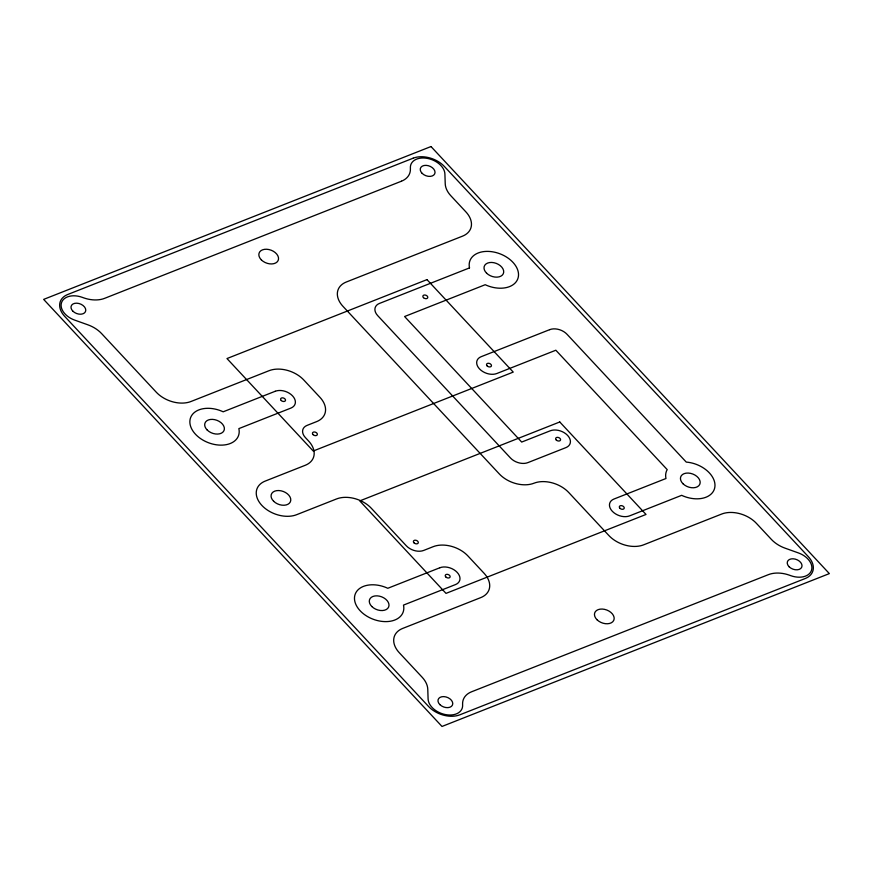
<?xml version="1.0" encoding="UTF-8"?>
<svg xmlns="http://www.w3.org/2000/svg" width="873" height="873" viewBox="0 0 873 873"><rect width="100%" height="100%" fill="white"/><g stroke="black" fill="none" stroke-linecap="round" stroke-linejoin="round"><path stroke-width="1.31" d="M431 146.544L43.65 299.395L442 726.456L829.35 573.605L431 146.544M413.191 158.177L67.734 294.496A23.025 15.408 20.9 0 0 64.711 316.386L428.556 706.464A23.025 15.408 20.9 0 0 459.809 714.823L805.266 578.504A23.025 15.408 20.9 0 0 808.289 556.614L444.444 166.536A23.025 15.408 20.9 0 0 413.191 158.177M401.427 181.213L104.596 298.348A25.59 17.122 20.9 0 1 83.59 297.824L82.106 297.289A17.907 11.982 20.9 0 0 61.514 302.68A17.907 11.982 20.9 0 0 74.652 320.096L87.867 324.811A25.59 17.122 20.9 0 1 101.595 333.573L156.278 392.206A25.59 17.122 20.9 0 0 191.001 401.493L269.059 370.698A25.59 17.122 20.9 0 1 303.793 379.995L319.944 397.313A25.59 17.122 20.9 0 1 316.583 421.637L307.056 425.402A12.789 8.566 20.9 0 0 305.375 437.559L308.562 440.985A25.59 17.122 20.9 0 1 305.201 465.309L265.239 481.078A25.59 17.122 20.9 0 0 261.867 505.412A25.59 17.122 20.9 0 0 296.602 514.71L336.563 498.941A25.59 17.122 20.9 0 1 371.298 508.239L406.316 545.789A12.789 8.566 20.9 0 0 423.689 550.437L433.204 546.673A25.59 17.122 20.9 0 1 467.939 555.97L484.089 573.288A25.59 17.122 20.9 0 1 480.728 597.623L402.671 628.429A25.59 17.122 20.9 0 0 399.31 652.753L422.15 677.241A25.59 17.122 20.9 0 1 427.77 689.212L428.097 699.011A17.907 11.982 20.9 0 0 445.776 714.638A17.907 11.982 20.9 0 0 462.625 705.242L462.592 704.14A25.59 17.122 20.9 0 1 471.573 691.787L768.404 574.652A25.59 17.122 20.9 0 1 789.41 575.176L790.894 575.711A17.907 11.982 20.9 0 0 811.486 570.32A17.907 11.982 20.9 0 0 798.348 552.904L785.133 548.189A25.59 17.122 20.9 0 1 771.405 539.427L756.4 523.342A25.59 17.122 20.9 0 0 721.676 514.044L643.619 544.839A25.59 17.122 20.9 0 1 608.885 535.542L568.738 492.503A25.59 17.122 20.9 0 0 534.003 483.206A25.59 17.122 20.9 0 1 499.28 473.908L342.969 306.336A25.59 17.122 20.9 0 1 346.33 282.001L462.483 236.168A25.59 17.122 20.9 0 0 465.855 211.844L450.85 195.759A25.59 17.122 20.9 0 1 445.23 183.788L444.903 173.989A17.907 11.982 20.9 0 0 427.224 158.362A17.907 11.982 20.9 0 0 410.375 167.758L410.408 168.86A25.59 17.122 20.9 0 1 401.427 181.213M426.984 279.622L226.98 358.552L313.232 451.025L513.237 372.094L426.984 279.622M469.51 267.902L379.384 303.466A12.789 8.566 20.9 0 0 377.703 315.633L510.487 457.987A12.789 8.566 20.9 0 0 527.849 462.635L565.944 447.598A12.789 8.566 20.9 0 0 567.625 435.441A12.789 8.566 20.9 0 0 550.263 430.793L521.694 442.065L404.592 316.528L485.202 284.718A25.59 17.122 20.9 0 0 518.115 277.843A25.59 17.122 20.9 0 0 494.085 252.09A25.59 17.122 20.9 0 0 469.51 267.902M275.224 391.268L223.182 411.805A25.59 17.122 20.9 0 0 190.27 418.669A25.59 17.122 20.9 0 0 214.3 444.433A25.59 17.122 20.9 0 0 238.864 428.61L290.905 408.084A12.789 8.566 20.9 0 0 292.586 395.916A12.789 8.566 20.9 0 0 275.224 391.268M549.684 329.656L481.154 356.697A12.789 8.566 20.9 0 0 479.473 368.864A12.789 8.566 20.9 0 0 496.835 373.513L555.839 350.226L667.201 469.609A25.59 17.122 20.9 0 0 665.968 478.513L613.937 499.05A12.789 8.566 20.9 0 0 612.257 511.218A12.789 8.566 20.9 0 0 629.619 515.867L681.649 495.329A25.59 17.122 20.9 0 0 714.867 486.992A25.59 17.122 20.9 0 0 686.254 462.09L567.046 334.304A12.789 8.566 20.9 0 0 549.684 329.656M559.768 421.975L359.763 500.906L446.016 593.378L646.02 514.448L559.768 421.975M439.839 567.756L387.798 588.282A25.59 17.122 20.9 0 0 354.885 595.157A25.59 17.122 20.9 0 0 378.915 620.91A25.59 17.122 20.9 0 0 403.49 605.098L455.52 584.561A12.789 8.566 20.9 0 0 457.201 572.404A12.789 8.566 20.9 0 0 439.839 567.756M789.137 566.795A7.671 5.14 20.9 0 0 801.665 567.33A7.671 5.14 20.9 0 0 793.055 558.785A7.671 5.14 20.9 0 0 789.137 566.795M439.883 704.62A7.671 5.14 20.9 0 0 452.41 705.155A7.671 5.14 20.9 0 0 443.8 696.61A7.671 5.14 20.9 0 0 439.883 704.62M72.895 311.192A7.671 5.14 20.9 0 0 85.423 311.716A7.671 5.14 20.9 0 0 76.813 303.182A7.671 5.14 20.9 0 0 72.895 311.192M422.15 173.367A7.671 5.14 20.9 0 0 434.689 173.891A7.671 5.14 20.9 0 0 426.079 165.357A7.671 5.14 20.9 0 0 422.15 173.367M619.95 508.293A2.554 1.713 20.9 0 0 624.13 508.468A2.554 1.713 20.9 0 0 621.26 505.62A2.554 1.713 20.9 0 0 619.95 508.293M556.276 440.025A2.554 1.713 20.9 0 0 560.455 440.199A2.554 1.713 20.9 0 0 557.585 437.351A2.554 1.713 20.9 0 0 556.276 440.025M414.02 542.853A2.554 1.713 20.9 0 0 418.189 543.039A2.554 1.713 20.9 0 0 415.319 540.191A2.554 1.713 20.9 0 0 414.02 542.853M445.852 576.988A2.554 1.713 20.9 0 0 450.031 577.162A2.554 1.713 20.9 0 0 447.162 574.325A2.554 1.713 20.9 0 0 445.852 576.988M207.217 430.04A10.236 6.853 20.9 0 0 223.924 430.749A10.236 6.853 20.9 0 0 212.445 419.367A10.236 6.853 20.9 0 0 207.217 430.04M371.833 606.528A10.236 6.853 20.9 0 0 388.54 607.237A10.236 6.853 20.9 0 0 377.06 595.844A10.236 6.853 20.9 0 0 371.833 606.528M486.545 273.118A10.236 6.853 20.9 0 0 503.252 273.827A10.236 6.853 20.9 0 0 491.772 262.446A10.236 6.853 20.9 0 0 486.545 273.118M313.069 434.634A2.554 1.713 20.9 0 0 317.248 434.809A2.554 1.713 20.9 0 0 314.378 431.971A2.554 1.713 20.9 0 0 313.069 434.634M281.237 400.5A2.554 1.713 20.9 0 0 285.406 400.685A2.554 1.713 20.9 0 0 282.536 397.837A2.554 1.713 20.9 0 0 281.237 400.5M423.492 297.671A2.554 1.713 20.9 0 0 427.672 297.846A2.554 1.713 20.9 0 0 424.802 294.998A2.554 1.713 20.9 0 0 423.492 297.671M487.167 365.94A2.554 1.713 20.9 0 0 491.346 366.114A2.554 1.713 20.9 0 0 488.476 363.266A2.554 1.713 20.9 0 0 487.167 365.94M273.609 501.222A10.236 6.853 20.9 0 0 290.316 501.931A10.236 6.853 20.9 0 0 278.836 490.539A10.236 6.853 20.9 0 0 273.609 501.222M682.992 483.74A10.236 6.853 20.9 0 0 699.71 484.45A10.236 6.853 20.9 0 0 688.219 473.057A10.236 6.853 20.9 0 0 682.992 483.74M597.001 619.732A10.236 6.853 20.9 0 0 613.708 620.441A10.236 6.853 20.9 0 0 602.228 609.048A10.236 6.853 20.9 0 0 597.001 619.732M261.376 259.914A10.236 6.853 20.9 0 0 278.083 260.623A10.236 6.853 20.9 0 0 266.603 249.242A10.236 6.853 20.9 0 0 261.376 259.914"/></g></svg>
